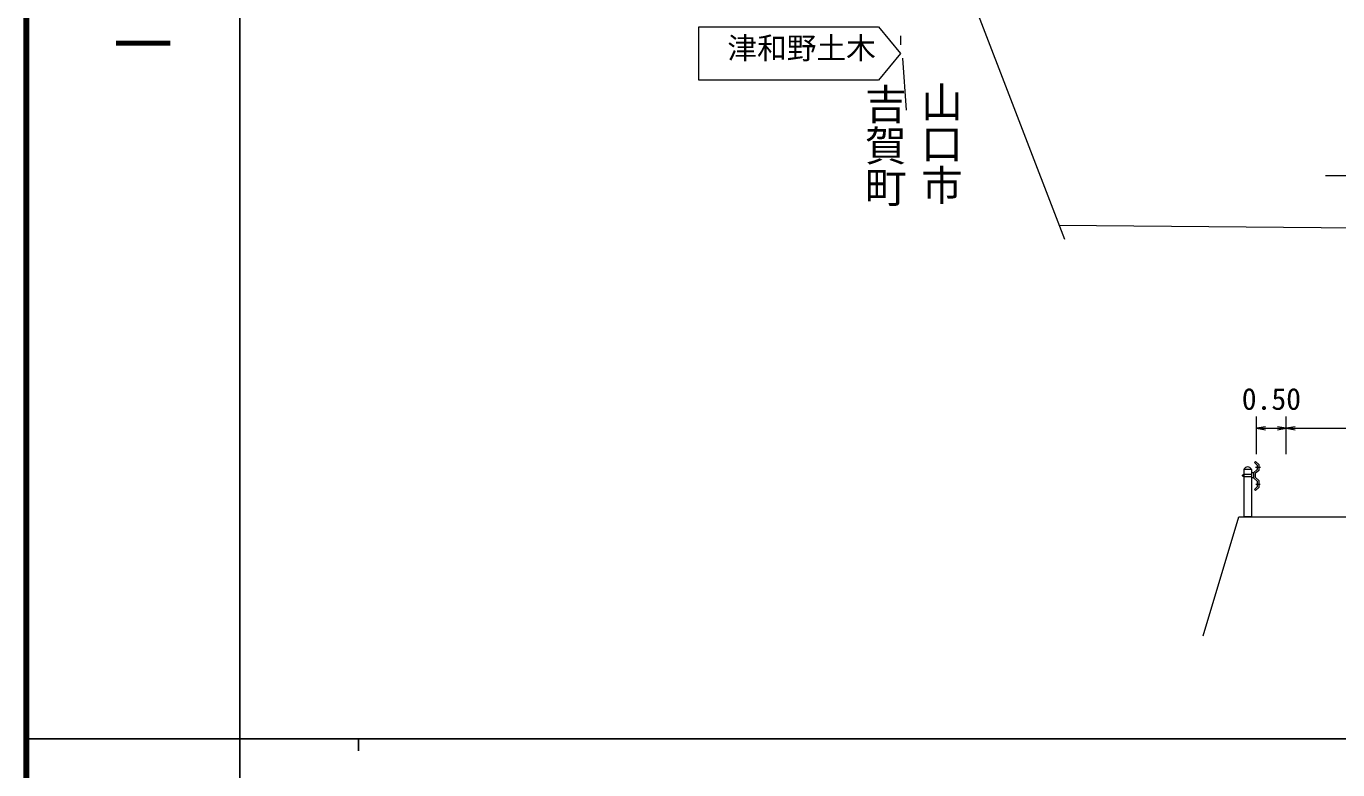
# Model space of a CAD drawing. Units: millimetres on the paper, with parts at other scales. Extents: x 40 to 680, y 20 to 380.
# Drawn here: x 40 to 150.5, y 202.4 to 265 of the extents above; entities that cross this region are included whole.
import ezdxf
from ezdxf.enums import TextEntityAlignment as Align

# ---------------------------------------------------------------- set-up
doc = ezdxf.new("R2010")
doc.units = ezdxf.units.MM
for name, color, linetype, lineweight in [('M-BGD', 7, 'Continuous', 13), ('M-STR-HTXT', 7, 'Continuous', 13), ('M-TTL', 2, 'Continuous', 140), ('M-TTL-BAND', 7, 'Continuous', 25)]:
    doc.layers.add(name, color=color, linetype=linetype, lineweight=lineweight)
doc.layers.add('M-BMK-HTXT', color=7, linetype='Continuous')
doc.styles.add('@ＭＳ ゴシック', font='')
doc.styles.add('@ＭＳ 明朝', font='')
doc.styles.add('ＭＳ ゴシック', font='')
doc.styles.get('@ＭＳ ゴシック').set_extended_font_data('@MS Gothic')
doc.styles.get('@ＭＳ 明朝').set_extended_font_data('@MS Mincho')
doc.styles.get('ＭＳ ゴシック').set_extended_font_data('MS Gothic')

# ---------------------------------------------------------------- blocks, each defined once
blk = doc.blocks.new('open_arrow')
at = {"color": 0, "linetype": 'Continuous', "lineweight": -2}
blk.add_lwpolyline([(7.5, 1.25), (0, 0), (7.5, -1.25)], dxfattribs=at)

msp = doc.modelspace()

# ---------------------------------------------------------------- linework, layer by layer
at = {"layer": 'M-BGD'}
for p, q in [((113.643, 264.214), (113.643, 263.438)), ((113.807, 262.312), (114.115, 257.938)), ((143.645, 228.99), (143.645, 232.165)), ((146.145, 228.99), (146.145, 232.165)), ((143.645, 231.165), (146.145, 231.165)), ((146.145, 231.165), (161.145, 231.165)), ((143.22, 227.694), (142.57, 227.694)), ((142.57, 227.694), (142.57, 223.694)), ((143.22, 227.694), (143.22, 223.694)), ((143.702, 227.676), (143.391, 227.409)), ((143.557, 228.371), (143.469, 228.279)), ((143.702, 228.057), (143.469, 228.279)), ((143.829, 227.617), (143.518, 227.351)), ((143.967, 227.858), (143.552, 227.858)), ((143.829, 228.111), (143.557, 228.371)), ((143.702, 228.057), (143.702, 227.676)), ((143.829, 228.111), (143.829, 227.617)), ((142.42, 227.219), (142.47, 227.219)), ((142.42, 227.219), (142.42, 227.169)), ((142.42, 227.169), (142.47, 227.169)), ((142.47, 227.244), (142.47, 227.219)), ((142.47, 227.244), (142.52, 227.244)), ((142.47, 227.169), (142.47, 227.144)), ((142.47, 227.144), (142.52, 227.144)), ((142.52, 227.269), (142.52, 227.244)), ((142.52, 227.269), (142.57, 227.269)), ((142.52, 227.144), (142.52, 227.119)), ((142.52, 227.119), (142.57, 227.119)), ((142.57, 227.294), (143.22, 227.294)), ((142.57, 227.094), (143.22, 227.094)), ((143.391, 227.409), (143.22, 227.409)), ((143.391, 226.979), (143.22, 226.979)), ((143.391, 227.409), (143.391, 226.979)), ((143.702, 226.704), (143.391, 226.979)), ((143.518, 227.351), (143.518, 227.036)), ((143.829, 226.761), (143.518, 227.036)), ((143.702, 226.704), (143.702, 226.222)), ((143.829, 226.761), (143.829, 226.164)), ((143.702, 226.222), (143.467, 226.015)), ((143.551, 225.92), (143.467, 226.015)), ((143.829, 226.164), (143.551, 225.92)), ((143.955, 226.429), (143.575, 226.429)), ((139.145, 213.694), (142.145, 223.694)), ((142.145, 223.694), (143.645, 223.694)), ((143.22, 223.694), (142.57, 223.694)), ((143.645, 223.694), (163.645, 223.694))]:
    msp.add_line(p, q, dxfattribs=at)
msp.add_arc((142.895, 227.545), 0.358, 24.65043, 155.34957, dxfattribs=at)
at = {"layer": 'M-STR-HTXT'}
for p, q in [((106.665, 301.092), (127.474, 247.074)), ((96.662, 264.95), (111.806, 264.95))]:
    msp.add_line(p, q, dxfattribs=at)
for points in [[(149.444, 252.451), (184.903, 252.451), (209.049, 291.106)], [(127.015, 248.265), (196.349, 247.657), (202.186, 247.511), (207.001, 246.928), (213.568, 246.344), (267.267, 239.632), (280.677, 238.386), (289.739, 238.026), (293.825, 238.61), (296.889, 239.632), (300.683, 242.112), (304.039, 246.052), (332.94, 288.489)], [(111.806, 260.462), (96.662, 260.462), (96.662, 264.95)], [(111.806, 264.95), (113.651, 262.706), (111.806, 260.462)]]:
    msp.add_lwpolyline(points, dxfattribs=at)
at = {"layer": 'M-TTL'}
msp.add_line((40, 380), (40, 20), dxfattribs=at)
at = {"layer": 'M-TTL-BAND'}
for p, q in [((58, 370), (58, 20)), ((40, 205), (579, 205)), ((68, 205), (68, 204))]:
    msp.add_line(p, q, dxfattribs=at)

# ---------------------------------------------------------------- block references
at = {"layer": 'M-BGD', "xscale": 0.1, "yscale": 0.1}
for p in [(143.645, 231.165), (146.145, 231.165)]:
    msp.add_blockref('open_arrow', p, dxfattribs=at)
at = {"layer": 'M-BGD', "xscale": 0.1, "yscale": 0.1, "rotation": 180}
msp.add_blockref('open_arrow', (146.145, 231.165), dxfattribs=at)

# ---------------------------------------------------------------- texts
at = {"layer": 'M-BGD', "style": 'ＭＳ ゴシック'}
msp.add_text('0.50', height=1.833, dxfattribs=at).set_placement((144.895, 232.165), align=Align.BOTTOM_CENTER)
at = {"layer": 'M-BMK-HTXT', "style": '@ＭＳ 明朝'}
for s, p in [('吉賀町', (110.31, 260.232)), ('山口市', (115.038, 260.406))]:
    msp.add_text(s, height=2.566, rotation=270, dxfattribs=at).set_placement(p, align=Align.BOTTOM_LEFT)
at = {"layer": 'M-STR-HTXT', "style": 'ＭＳ ゴシック'}
msp.add_text('津和野土木', height=1.833, dxfattribs=at).set_placement((105.318, 261.703), align=Align.BOTTOM_CENTER)
at = {"layer": 'M-TTL-BAND', "style": '@ＭＳ ゴシック'}
msp.add_text('縮尺千分の一', height=3.666, rotation=270, dxfattribs=at).set_placement((49.777, 261.03), align=Align.MIDDLE_RIGHT)

doc.saveas('drawing.dxf')
